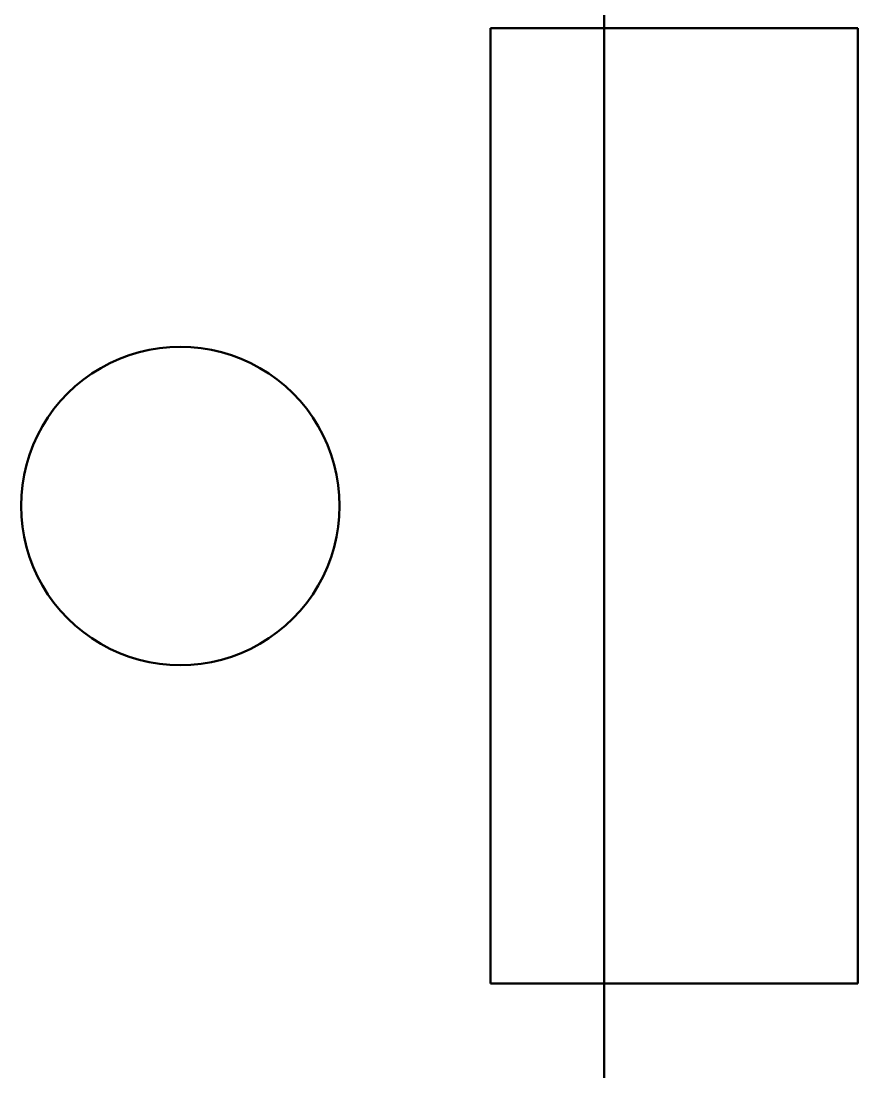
# Model space of a CAD drawing. Header units: millimetres. Extents: x 0 to 841, y 0 to 594.
# Drawn here: x 98.88 to 133.03, y 177.04 to 219.94 of the extents above; entities that cross this region are included whole.
import ezdxf

# ---------------------------------------------------------------- set-up
doc = ezdxf.new("R2010")
doc.units = ezdxf.units.MM
doc.linetypes.add('DASHED', pattern=[1.524, 1.27, -0.254])
doc.layers.add('OCULTA', color=8, linetype='DASHED', lineweight=25)
doc.layers.add('VISIBLE', color=7, linetype='CONTINUOUS', lineweight=50)

msp = doc.modelspace()

# ---------------------------------------------------------------- linework, layer by layer
at = {"layer": 'OCULTA'}
for p, q in [((122.683, 172.062), (122.683, 228.225)), ((118.033, 219.644), (118.033, 219.644)), ((133.033, 219.644), (133.033, 219.644)), ((103.293, 206.299), (103.7, 206.422)), ((103.293, 206.299), (103.7, 206.422)), ((103.7, 206.422), (104.114, 206.519)), ((103.7, 206.422), (104.114, 206.519)), ((104.114, 206.519), (104.534, 206.588)), ((104.114, 206.519), (104.534, 206.588)), ((104.534, 206.588), (104.957, 206.63)), ((104.534, 206.588), (104.957, 206.63)), ((104.957, 206.63), (105.383, 206.644)), ((104.957, 206.63), (105.383, 206.644)), ((105.808, 206.63), (105.383, 206.644)), ((105.808, 206.63), (105.383, 206.644)), ((105.808, 206.63), (106.231, 206.588)), ((105.808, 206.63), (106.231, 206.588)), ((106.231, 206.588), (106.651, 206.519)), ((106.231, 206.588), (106.651, 206.519)), ((106.651, 206.519), (107.065, 206.422)), ((106.651, 206.519), (107.065, 206.422)), ((107.065, 206.422), (107.472, 206.299)), ((107.065, 206.422), (107.472, 206.299)), ((102.133, 205.773), (102.508, 205.973)), ((102.133, 205.773), (102.508, 205.973)), ((102.508, 205.973), (102.895, 206.149)), ((102.508, 205.973), (102.895, 206.149)), ((102.895, 206.149), (103.293, 206.299)), ((102.895, 206.149), (103.293, 206.299)), ((107.472, 206.299), (107.87, 206.149)), ((107.472, 206.299), (107.87, 206.149)), ((107.87, 206.149), (108.257, 205.973)), ((107.87, 206.149), (108.257, 205.973)), ((108.257, 205.973), (108.633, 205.773)), ((108.257, 205.973), (108.633, 205.773)), ((101.426, 205.3), (101.771, 205.548)), ((101.426, 205.3), (101.771, 205.548)), ((101.771, 205.548), (102.133, 205.773)), ((101.771, 205.548), (102.133, 205.773)), ((108.633, 205.773), (108.994, 205.548)), ((108.633, 205.773), (108.994, 205.548)), ((108.994, 205.548), (109.339, 205.3)), ((108.994, 205.548), (109.339, 205.3)), ((101.097, 205.031), (101.426, 205.3)), ((101.097, 205.031), (101.426, 205.3)), ((109.668, 205.031), (109.339, 205.3)), ((109.668, 205.031), (109.339, 205.3)), ((100.496, 204.429), (100.786, 204.74)), ((100.496, 204.429), (100.786, 204.74)), ((100.786, 204.74), (101.097, 205.031)), ((100.786, 204.74), (101.097, 205.031)), ((109.668, 205.031), (109.979, 204.74)), ((109.668, 205.031), (109.979, 204.74)), ((109.979, 204.74), (110.269, 204.429)), ((109.979, 204.74), (110.269, 204.429)), ((100.226, 204.1), (100.496, 204.429)), ((100.226, 204.1), (100.496, 204.429)), ((110.539, 204.1), (110.269, 204.429)), ((110.539, 204.1), (110.269, 204.429)), ((99.978, 203.755), (100.226, 204.1)), ((99.978, 203.755), (100.226, 204.1)), ((110.539, 204.1), (110.787, 203.755)), ((110.539, 204.1), (110.787, 203.755)), ((99.553, 203.018), (99.753, 203.394)), ((99.553, 203.018), (99.753, 203.394)), ((99.753, 203.394), (99.978, 203.755)), ((99.753, 203.394), (99.978, 203.755)), ((111.012, 203.394), (110.787, 203.755)), ((111.012, 203.394), (110.787, 203.755)), ((111.012, 203.394), (111.212, 203.018)), ((111.012, 203.394), (111.212, 203.018)), ((99.377, 202.631), (99.553, 203.018)), ((99.377, 202.631), (99.553, 203.018)), ((111.388, 202.631), (111.212, 203.018)), ((111.388, 202.631), (111.212, 203.018)), ((99.228, 202.233), (99.377, 202.631)), ((99.228, 202.233), (99.377, 202.631)), ((111.388, 202.631), (111.538, 202.233)), ((111.388, 202.631), (111.538, 202.233)), ((99.104, 201.826), (99.228, 202.233)), ((99.104, 201.826), (99.228, 202.233)), ((111.661, 201.826), (111.538, 202.233)), ((111.661, 201.826), (111.538, 202.233)), ((99.007, 201.412), (99.104, 201.826)), ((99.007, 201.412), (99.104, 201.826)), ((111.758, 201.412), (111.661, 201.826)), ((111.758, 201.412), (111.661, 201.826)), ((98.938, 200.992), (99.007, 201.412)), ((98.938, 200.992), (99.007, 201.412)), ((111.827, 200.992), (111.758, 201.412)), ((111.827, 200.992), (111.758, 201.412)), ((98.896, 200.569), (98.938, 200.992)), ((98.896, 200.569), (98.938, 200.992)), ((111.869, 200.569), (111.827, 200.992)), ((111.869, 200.569), (111.827, 200.992)), ((98.883, 200.144), (98.896, 200.569)), ((98.883, 200.144), (98.896, 200.569)), ((111.883, 200.144), (111.869, 200.569)), ((111.883, 200.144), (111.869, 200.569)), ((98.896, 199.718), (98.883, 200.144)), ((98.896, 199.718), (98.883, 200.144)), ((111.869, 199.718), (111.883, 200.144)), ((111.869, 199.718), (111.883, 200.144)), ((98.938, 199.295), (98.896, 199.718)), ((98.938, 199.295), (98.896, 199.718)), ((111.827, 199.295), (111.869, 199.718)), ((111.827, 199.295), (111.869, 199.718)), ((99.007, 198.875), (98.938, 199.295)), ((99.007, 198.875), (98.938, 199.295)), ((111.758, 198.875), (111.827, 199.295)), ((111.758, 198.875), (111.827, 199.295)), ((99.104, 198.461), (99.007, 198.875)), ((99.104, 198.461), (99.007, 198.875)), ((111.661, 198.461), (111.758, 198.875)), ((111.661, 198.461), (111.758, 198.875)), ((99.228, 198.054), (99.104, 198.461)), ((99.228, 198.054), (99.104, 198.461)), ((111.538, 198.054), (111.661, 198.461)), ((111.538, 198.054), (111.661, 198.461)), ((99.377, 197.656), (99.228, 198.054)), ((99.377, 197.656), (99.228, 198.054)), ((111.388, 197.656), (111.538, 198.054)), ((111.388, 197.656), (111.538, 198.054)), ((99.377, 197.656), (99.553, 197.269)), ((99.377, 197.656), (99.553, 197.269)), ((111.212, 197.269), (111.388, 197.656)), ((111.212, 197.269), (111.388, 197.656)), ((99.753, 196.894), (99.553, 197.269)), ((99.753, 196.894), (99.553, 197.269)), ((111.012, 196.894), (111.212, 197.269)), ((111.012, 196.894), (111.212, 197.269)), ((99.978, 196.532), (99.753, 196.894)), ((99.978, 196.532), (99.753, 196.894)), ((99.978, 196.532), (100.226, 196.187)), ((99.978, 196.532), (100.226, 196.187)), ((110.539, 196.187), (110.787, 196.532)), ((110.539, 196.187), (110.787, 196.532)), ((110.787, 196.532), (111.012, 196.894)), ((110.787, 196.532), (111.012, 196.894)), ((100.226, 196.187), (100.496, 195.858)), ((100.226, 196.187), (100.496, 195.858)), ((110.269, 195.858), (110.539, 196.187)), ((110.269, 195.858), (110.539, 196.187)), ((100.496, 195.858), (100.786, 195.547)), ((100.496, 195.858), (100.786, 195.547)), ((109.979, 195.547), (110.269, 195.858)), ((109.979, 195.547), (110.269, 195.858)), ((101.097, 195.257), (100.786, 195.547)), ((101.097, 195.257), (100.786, 195.547)), ((101.097, 195.257), (101.426, 194.987)), ((101.097, 195.257), (101.426, 194.987)), ((109.339, 194.987), (109.668, 195.257)), ((109.339, 194.987), (109.668, 195.257)), ((109.668, 195.257), (109.979, 195.547)), ((109.668, 195.257), (109.979, 195.547)), ((101.771, 194.739), (101.426, 194.987)), ((101.771, 194.739), (101.426, 194.987)), ((108.994, 194.739), (109.339, 194.987)), ((108.994, 194.739), (109.339, 194.987)), ((101.771, 194.739), (102.133, 194.514)), ((101.771, 194.739), (102.133, 194.514)), ((102.133, 194.514), (102.508, 194.314)), ((102.133, 194.514), (102.508, 194.314)), ((108.257, 194.314), (108.633, 194.514)), ((108.257, 194.314), (108.633, 194.514)), ((108.633, 194.514), (108.994, 194.739)), ((108.633, 194.514), (108.994, 194.739)), ((102.508, 194.314), (102.895, 194.138)), ((102.508, 194.314), (102.895, 194.138)), ((102.895, 194.138), (103.293, 193.989)), ((102.895, 194.138), (103.293, 193.989)), ((103.293, 193.989), (103.7, 193.865)), ((103.293, 193.989), (103.7, 193.865)), ((107.065, 193.865), (107.472, 193.989)), ((107.065, 193.865), (107.472, 193.989)), ((107.472, 193.989), (107.87, 194.138)), ((107.472, 193.989), (107.87, 194.138)), ((107.87, 194.138), (108.257, 194.314)), ((107.87, 194.138), (108.257, 194.314)), ((103.7, 193.865), (104.114, 193.768)), ((103.7, 193.865), (104.114, 193.768)), ((104.114, 193.768), (104.534, 193.699)), ((104.114, 193.768), (104.534, 193.699)), ((104.534, 193.699), (104.957, 193.657)), ((104.534, 193.699), (104.957, 193.657)), ((104.957, 193.657), (105.383, 193.644)), ((104.957, 193.657), (105.383, 193.644)), ((105.383, 193.644), (105.808, 193.657)), ((105.383, 193.644), (105.808, 193.657)), ((105.808, 193.657), (106.231, 193.699)), ((105.808, 193.657), (106.231, 193.699)), ((106.231, 193.699), (106.651, 193.768)), ((106.231, 193.699), (106.651, 193.768)), ((106.651, 193.768), (107.065, 193.865)), ((106.651, 193.768), (107.065, 193.865)), ((118.033, 180.644), (118.033, 180.644)), ((133.033, 180.644), (133.033, 180.644))]:
    msp.add_line(p, q, dxfattribs=at)
at = {"layer": 'VISIBLE'}
for p, q in [((122.683, 156.144), (122.683, 244.144)), ((118.033, 180.644), (118.033, 219.644)), ((118.033, 180.644), (118.033, 219.644)), ((118.033, 219.644), (133.033, 219.644)), ((118.033, 219.644), (133.033, 219.644)), ((133.033, 180.644), (133.033, 219.644)), ((133.033, 180.644), (133.033, 219.644)), ((103.293, 206.299), (103.7, 206.422)), ((103.293, 206.299), (103.7, 206.422)), ((103.7, 206.422), (103.293, 206.299)), ((103.7, 206.422), (104.114, 206.519)), ((103.7, 206.422), (104.114, 206.519)), ((104.114, 206.519), (103.7, 206.422)), ((103.7, 206.422), (103.7, 206.422)), ((104.114, 206.519), (104.534, 206.588)), ((104.114, 206.519), (104.534, 206.588)), ((104.534, 206.588), (104.114, 206.519)), ((104.114, 206.519), (104.114, 206.519)), ((104.534, 206.588), (104.957, 206.63)), ((104.534, 206.588), (104.957, 206.63)), ((104.957, 206.63), (104.534, 206.588)), ((104.534, 206.588), (104.534, 206.588)), ((104.957, 206.63), (105.383, 206.644)), ((104.957, 206.63), (105.383, 206.644)), ((105.383, 206.644), (104.957, 206.63)), ((104.957, 206.63), (104.957, 206.63)), ((105.808, 206.63), (105.383, 206.644)), ((105.808, 206.63), (105.383, 206.644)), ((105.808, 206.63), (105.383, 206.644)), ((105.383, 206.644), (105.383, 206.644)), ((105.808, 206.63), (106.231, 206.588)), ((105.808, 206.63), (106.231, 206.588)), ((106.231, 206.588), (105.808, 206.63)), ((105.808, 206.63), (105.808, 206.63)), ((106.231, 206.588), (106.651, 206.519)), ((106.231, 206.588), (106.651, 206.519)), ((106.651, 206.519), (106.231, 206.588)), ((106.231, 206.588), (106.231, 206.588)), ((106.651, 206.519), (107.065, 206.422)), ((106.651, 206.519), (107.065, 206.422)), ((107.065, 206.422), (106.651, 206.519)), ((106.651, 206.519), (106.651, 206.519)), ((107.065, 206.422), (107.472, 206.299)), ((107.065, 206.422), (107.472, 206.299)), ((107.472, 206.299), (107.065, 206.422)), ((107.065, 206.422), (107.065, 206.422)), ((102.133, 205.773), (102.508, 205.973)), ((102.133, 205.773), (102.508, 205.973)), ((102.508, 205.973), (102.133, 205.773)), ((102.508, 205.973), (102.895, 206.149)), ((102.508, 205.973), (102.895, 206.149)), ((102.895, 206.149), (102.508, 205.973)), ((102.508, 205.973), (102.508, 205.973)), ((102.895, 206.149), (103.293, 206.299)), ((102.895, 206.149), (103.293, 206.299)), ((103.293, 206.299), (102.895, 206.149)), ((102.895, 206.149), (102.895, 206.149)), ((103.293, 206.299), (103.293, 206.299)), ((107.472, 206.299), (107.87, 206.149)), ((107.472, 206.299), (107.87, 206.149)), ((107.87, 206.149), (107.472, 206.299)), ((107.472, 206.299), (107.472, 206.299)), ((107.87, 206.149), (108.257, 205.973)), ((107.87, 206.149), (108.257, 205.973)), ((108.257, 205.973), (107.87, 206.149)), ((107.87, 206.149), (107.87, 206.149)), ((108.257, 205.973), (108.633, 205.773)), ((108.257, 205.973), (108.633, 205.773)), ((108.633, 205.773), (108.257, 205.973)), ((108.257, 205.973), (108.257, 205.973)), ((101.426, 205.3), (101.771, 205.548)), ((101.426, 205.3), (101.771, 205.548)), ((101.771, 205.548), (101.426, 205.3)), ((101.771, 205.548), (102.133, 205.773)), ((101.771, 205.548), (102.133, 205.773)), ((102.133, 205.773), (101.771, 205.548)), ((101.771, 205.548), (101.771, 205.548)), ((102.133, 205.773), (102.133, 205.773)), ((108.633, 205.773), (108.994, 205.548)), ((108.633, 205.773), (108.994, 205.548)), ((108.994, 205.548), (108.633, 205.773)), ((108.633, 205.773), (108.633, 205.773)), ((108.994, 205.548), (109.339, 205.3)), ((108.994, 205.548), (109.339, 205.3)), ((109.339, 205.3), (108.994, 205.548)), ((108.994, 205.548), (108.994, 205.548)), ((101.097, 205.031), (101.426, 205.3)), ((101.097, 205.031), (101.426, 205.3)), ((101.426, 205.3), (101.097, 205.031)), ((101.426, 205.3), (101.426, 205.3)), ((109.668, 205.031), (109.339, 205.3)), ((109.668, 205.031), (109.339, 205.3)), ((109.339, 205.3), (109.339, 205.3)), ((109.668, 205.031), (109.339, 205.3)), ((100.496, 204.429), (100.786, 204.74)), ((100.496, 204.429), (100.786, 204.74)), ((100.786, 204.74), (100.496, 204.429)), ((100.786, 204.74), (101.097, 205.031)), ((100.786, 204.74), (101.097, 205.031)), ((101.097, 205.031), (100.786, 204.74)), ((100.786, 204.74), (100.786, 204.74)), ((101.097, 205.031), (101.097, 205.031)), ((109.668, 205.031), (109.979, 204.74)), ((109.668, 205.031), (109.979, 204.74)), ((109.979, 204.74), (109.668, 205.031)), ((109.668, 205.031), (109.668, 205.031)), ((109.979, 204.74), (110.269, 204.429)), ((109.979, 204.74), (110.269, 204.429)), ((110.269, 204.429), (109.979, 204.74)), ((109.979, 204.74), (109.979, 204.74)), ((100.226, 204.1), (100.496, 204.429)), ((100.226, 204.1), (100.496, 204.429)), ((100.496, 204.429), (100.226, 204.1)), ((100.496, 204.429), (100.496, 204.429)), ((110.269, 204.429), (110.269, 204.429)), ((110.539, 204.1), (110.269, 204.429)), ((110.539, 204.1), (110.269, 204.429)), ((110.539, 204.1), (110.269, 204.429)), ((99.978, 203.755), (100.226, 204.1)), ((99.978, 203.755), (100.226, 204.1)), ((100.226, 204.1), (99.978, 203.755)), ((100.226, 204.1), (100.226, 204.1)), ((110.539, 204.1), (110.787, 203.755)), ((110.539, 204.1), (110.787, 203.755)), ((110.539, 204.1), (110.539, 204.1)), ((110.787, 203.755), (110.539, 204.1)), ((99.553, 203.018), (99.753, 203.394)), ((99.553, 203.018), (99.753, 203.394)), ((99.753, 203.394), (99.553, 203.018)), ((99.753, 203.394), (99.978, 203.755)), ((99.753, 203.394), (99.978, 203.755)), ((99.978, 203.755), (99.753, 203.394)), ((99.753, 203.394), (99.753, 203.394)), ((99.978, 203.755), (99.978, 203.755)), ((111.012, 203.394), (110.787, 203.755)), ((111.012, 203.394), (110.787, 203.755)), ((111.012, 203.394), (110.787, 203.755)), ((110.787, 203.755), (110.787, 203.755)), ((111.012, 203.394), (111.212, 203.018)), ((111.012, 203.394), (111.212, 203.018)), ((111.012, 203.394), (111.012, 203.394)), ((111.212, 203.018), (111.012, 203.394)), ((99.377, 202.631), (99.553, 203.018)), ((99.377, 202.631), (99.553, 203.018)), ((99.553, 203.018), (99.377, 202.631)), ((99.553, 203.018), (99.553, 203.018)), ((111.388, 202.631), (111.212, 203.018)), ((111.388, 202.631), (111.212, 203.018)), ((111.388, 202.631), (111.212, 203.018)), ((111.212, 203.018), (111.212, 203.018)), ((99.228, 202.233), (99.377, 202.631)), ((99.228, 202.233), (99.377, 202.631)), ((99.377, 202.631), (99.228, 202.233)), ((99.377, 202.631), (99.377, 202.631)), ((111.388, 202.631), (111.538, 202.233)), ((111.388, 202.631), (111.538, 202.233)), ((111.538, 202.233), (111.388, 202.631)), ((111.388, 202.631), (111.388, 202.631)), ((99.104, 201.826), (99.228, 202.233)), ((99.104, 201.826), (99.228, 202.233)), ((99.228, 202.233), (99.104, 201.826)), ((99.228, 202.233), (99.228, 202.233)), ((111.661, 201.826), (111.538, 202.233)), ((111.661, 201.826), (111.538, 202.233)), ((111.661, 201.826), (111.538, 202.233)), ((111.538, 202.233), (111.538, 202.233)), ((99.007, 201.412), (99.104, 201.826)), ((99.007, 201.412), (99.104, 201.826)), ((99.104, 201.826), (99.007, 201.412)), ((99.104, 201.826), (99.104, 201.826)), ((111.758, 201.412), (111.661, 201.826)), ((111.758, 201.412), (111.661, 201.826)), ((111.758, 201.412), (111.661, 201.826)), ((111.661, 201.826), (111.661, 201.826)), ((98.938, 200.992), (99.007, 201.412)), ((98.938, 200.992), (99.007, 201.412)), ((99.007, 201.412), (98.938, 200.992)), ((99.007, 201.412), (99.007, 201.412)), ((111.827, 200.992), (111.758, 201.412)), ((111.827, 200.992), (111.758, 201.412)), ((111.827, 200.992), (111.758, 201.412)), ((111.758, 201.412), (111.758, 201.412)), ((98.896, 200.569), (98.938, 200.992)), ((98.896, 200.569), (98.938, 200.992)), ((98.938, 200.992), (98.896, 200.569)), ((98.938, 200.992), (98.938, 200.992)), ((111.869, 200.569), (111.827, 200.992)), ((111.869, 200.569), (111.827, 200.992)), ((111.869, 200.569), (111.827, 200.992)), ((111.827, 200.992), (111.827, 200.992)), ((98.883, 200.144), (98.896, 200.569)), ((98.883, 200.144), (98.896, 200.569)), ((98.896, 200.569), (98.883, 200.144)), ((98.896, 200.569), (98.896, 200.569)), ((111.883, 200.144), (111.869, 200.569)), ((111.883, 200.144), (111.869, 200.569)), ((111.883, 200.144), (111.869, 200.569)), ((111.869, 200.569), (111.869, 200.569)), ((98.896, 199.718), (98.883, 200.144)), ((98.896, 199.718), (98.883, 200.144)), ((98.883, 200.144), (98.883, 200.144)), ((98.883, 200.144), (98.896, 199.718)), ((111.869, 199.718), (111.883, 200.144)), ((111.869, 199.718), (111.883, 200.144)), ((111.869, 199.718), (111.883, 200.144)), ((111.883, 200.144), (111.883, 200.144)), ((98.938, 199.295), (98.896, 199.718)), ((98.938, 199.295), (98.896, 199.718)), ((98.896, 199.718), (98.896, 199.718)), ((98.896, 199.718), (98.938, 199.295)), ((111.827, 199.295), (111.869, 199.718)), ((111.827, 199.295), (111.869, 199.718)), ((111.827, 199.295), (111.869, 199.718)), ((111.869, 199.718), (111.869, 199.718)), ((99.007, 198.875), (98.938, 199.295)), ((99.007, 198.875), (98.938, 199.295)), ((98.938, 199.295), (98.938, 199.295)), ((98.938, 199.295), (99.007, 198.875)), ((111.758, 198.875), (111.827, 199.295)), ((111.758, 198.875), (111.827, 199.295)), ((111.758, 198.875), (111.827, 199.295)), ((111.827, 199.295), (111.827, 199.295)), ((99.104, 198.461), (99.007, 198.875)), ((99.104, 198.461), (99.007, 198.875)), ((99.007, 198.875), (99.007, 198.875)), ((99.007, 198.875), (99.104, 198.461)), ((111.661, 198.461), (111.758, 198.875)), ((111.661, 198.461), (111.758, 198.875)), ((111.661, 198.461), (111.758, 198.875)), ((111.758, 198.875), (111.758, 198.875)), ((99.228, 198.054), (99.104, 198.461)), ((99.228, 198.054), (99.104, 198.461)), ((99.104, 198.461), (99.104, 198.461)), ((99.104, 198.461), (99.228, 198.054)), ((111.538, 198.054), (111.661, 198.461)), ((111.538, 198.054), (111.661, 198.461)), ((111.538, 198.054), (111.661, 198.461)), ((111.661, 198.461), (111.661, 198.461)), ((99.377, 197.656), (99.228, 198.054)), ((99.377, 197.656), (99.228, 198.054)), ((99.228, 198.054), (99.228, 198.054)), ((99.228, 198.054), (99.377, 197.656)), ((111.388, 197.656), (111.538, 198.054)), ((111.388, 197.656), (111.538, 198.054)), ((111.388, 197.656), (111.538, 198.054)), ((111.538, 198.054), (111.538, 198.054)), ((99.377, 197.656), (99.553, 197.269)), ((99.377, 197.656), (99.553, 197.269)), ((99.377, 197.656), (99.377, 197.656)), ((99.377, 197.656), (99.553, 197.269)), ((111.212, 197.269), (111.388, 197.656)), ((111.212, 197.269), (111.388, 197.656)), ((111.212, 197.269), (111.388, 197.656)), ((111.388, 197.656), (111.388, 197.656)), ((99.753, 196.894), (99.553, 197.269)), ((99.753, 196.894), (99.553, 197.269)), ((99.553, 197.269), (99.553, 197.269)), ((99.553, 197.269), (99.753, 196.894)), ((111.012, 196.894), (111.212, 197.269)), ((111.012, 196.894), (111.212, 197.269)), ((111.012, 196.894), (111.212, 197.269)), ((111.212, 197.269), (111.212, 197.269)), ((99.978, 196.532), (99.753, 196.894)), ((99.978, 196.532), (99.753, 196.894)), ((99.753, 196.894), (99.753, 196.894)), ((99.753, 196.894), (99.978, 196.532)), ((99.978, 196.532), (100.226, 196.187)), ((99.978, 196.532), (100.226, 196.187)), ((99.978, 196.532), (99.978, 196.532)), ((99.978, 196.532), (100.226, 196.187)), ((110.539, 196.187), (110.787, 196.532)), ((110.539, 196.187), (110.787, 196.532)), ((110.539, 196.187), (110.787, 196.532)), ((110.787, 196.532), (111.012, 196.894)), ((110.787, 196.532), (111.012, 196.894)), ((110.787, 196.532), (111.012, 196.894)), ((110.787, 196.532), (110.787, 196.532)), ((111.012, 196.894), (111.012, 196.894)), ((100.226, 196.187), (100.496, 195.858)), ((100.226, 196.187), (100.496, 195.858)), ((100.226, 196.187), (100.226, 196.187)), ((100.226, 196.187), (100.496, 195.858)), ((110.269, 195.858), (110.539, 196.187)), ((110.269, 195.858), (110.539, 196.187)), ((110.269, 195.858), (110.539, 196.187)), ((110.539, 196.187), (110.539, 196.187)), ((100.496, 195.858), (100.786, 195.547)), ((100.496, 195.858), (100.786, 195.547)), ((100.496, 195.858), (100.496, 195.858)), ((100.496, 195.858), (100.786, 195.547)), ((109.979, 195.547), (110.269, 195.858)), ((109.979, 195.547), (110.269, 195.858)), ((109.979, 195.547), (110.269, 195.858)), ((110.269, 195.858), (110.269, 195.858)), ((101.097, 195.257), (100.786, 195.547)), ((101.097, 195.257), (100.786, 195.547)), ((100.786, 195.547), (100.786, 195.547)), ((100.786, 195.547), (101.097, 195.257)), ((101.097, 195.257), (101.426, 194.987)), ((101.097, 195.257), (101.426, 194.987)), ((101.097, 195.257), (101.097, 195.257)), ((101.097, 195.257), (101.426, 194.987)), ((109.339, 194.987), (109.668, 195.257)), ((109.339, 194.987), (109.668, 195.257)), ((109.339, 194.987), (109.668, 195.257)), ((109.668, 195.257), (109.979, 195.547)), ((109.668, 195.257), (109.979, 195.547)), ((109.668, 195.257), (109.979, 195.547)), ((109.668, 195.257), (109.668, 195.257)), ((109.979, 195.547), (109.979, 195.547)), ((101.771, 194.739), (101.426, 194.987)), ((101.771, 194.739), (101.426, 194.987)), ((101.426, 194.987), (101.426, 194.987)), ((101.426, 194.987), (101.771, 194.739)), ((108.994, 194.739), (109.339, 194.987)), ((108.994, 194.739), (109.339, 194.987)), ((108.994, 194.739), (109.339, 194.987)), ((109.339, 194.987), (109.339, 194.987)), ((101.771, 194.739), (102.133, 194.514)), ((101.771, 194.739), (102.133, 194.514)), ((101.771, 194.739), (101.771, 194.739)), ((101.771, 194.739), (102.133, 194.514)), ((102.133, 194.514), (102.508, 194.314)), ((102.133, 194.514), (102.508, 194.314)), ((102.133, 194.514), (102.133, 194.514)), ((102.133, 194.514), (102.508, 194.314)), ((108.257, 194.314), (108.633, 194.514)), ((108.257, 194.314), (108.633, 194.514)), ((108.257, 194.314), (108.633, 194.514)), ((108.633, 194.514), (108.994, 194.739)), ((108.633, 194.514), (108.994, 194.739)), ((108.633, 194.514), (108.994, 194.739)), ((108.633, 194.514), (108.633, 194.514)), ((108.994, 194.739), (108.994, 194.739)), ((102.508, 194.314), (102.895, 194.138)), ((102.508, 194.314), (102.895, 194.138)), ((102.508, 194.314), (102.508, 194.314)), ((102.508, 194.314), (102.895, 194.138)), ((102.895, 194.138), (103.293, 193.989)), ((102.895, 194.138), (103.293, 193.989)), ((102.895, 194.138), (102.895, 194.138)), ((102.895, 194.138), (103.293, 193.989)), ((103.293, 193.989), (103.7, 193.865)), ((103.293, 193.989), (103.7, 193.865)), ((103.293, 193.989), (103.293, 193.989)), ((103.293, 193.989), (103.7, 193.865)), ((107.065, 193.865), (107.472, 193.989)), ((107.065, 193.865), (107.472, 193.989)), ((107.065, 193.865), (107.472, 193.989)), ((107.472, 193.989), (107.87, 194.138)), ((107.472, 193.989), (107.87, 194.138)), ((107.472, 193.989), (107.87, 194.138)), ((107.472, 193.989), (107.472, 193.989)), ((107.87, 194.138), (108.257, 194.314)), ((107.87, 194.138), (108.257, 194.314)), ((107.87, 194.138), (108.257, 194.314)), ((107.87, 194.138), (107.87, 194.138)), ((108.257, 194.314), (108.257, 194.314)), ((103.7, 193.865), (104.114, 193.768)), ((103.7, 193.865), (104.114, 193.768)), ((103.7, 193.865), (103.7, 193.865)), ((103.7, 193.865), (104.114, 193.768)), ((104.114, 193.768), (104.534, 193.699)), ((104.114, 193.768), (104.534, 193.699)), ((104.114, 193.768), (104.114, 193.768)), ((104.114, 193.768), (104.534, 193.699)), ((104.534, 193.699), (104.957, 193.657)), ((104.534, 193.699), (104.957, 193.657)), ((104.534, 193.699), (104.534, 193.699)), ((104.534, 193.699), (104.957, 193.657)), ((104.957, 193.657), (105.383, 193.644)), ((104.957, 193.657), (105.383, 193.644)), ((104.957, 193.657), (104.957, 193.657)), ((104.957, 193.657), (105.383, 193.644)), ((105.383, 193.644), (105.808, 193.657)), ((105.383, 193.644), (105.808, 193.657)), ((105.383, 193.644), (105.808, 193.657)), ((105.383, 193.644), (105.383, 193.644)), ((105.808, 193.657), (106.231, 193.699)), ((105.808, 193.657), (106.231, 193.699)), ((105.808, 193.657), (106.231, 193.699)), ((105.808, 193.657), (105.808, 193.657)), ((106.231, 193.699), (106.651, 193.768)), ((106.231, 193.699), (106.651, 193.768)), ((106.231, 193.699), (106.651, 193.768)), ((106.231, 193.699), (106.231, 193.699)), ((106.651, 193.768), (107.065, 193.865)), ((106.651, 193.768), (107.065, 193.865)), ((106.651, 193.768), (107.065, 193.865)), ((106.651, 193.768), (106.651, 193.768)), ((107.065, 193.865), (107.065, 193.865)), ((118.033, 180.644), (133.033, 180.644)), ((118.033, 180.644), (133.033, 180.644))]:
    msp.add_line(p, q, dxfattribs=at)

doc.saveas('drawing.dxf')
